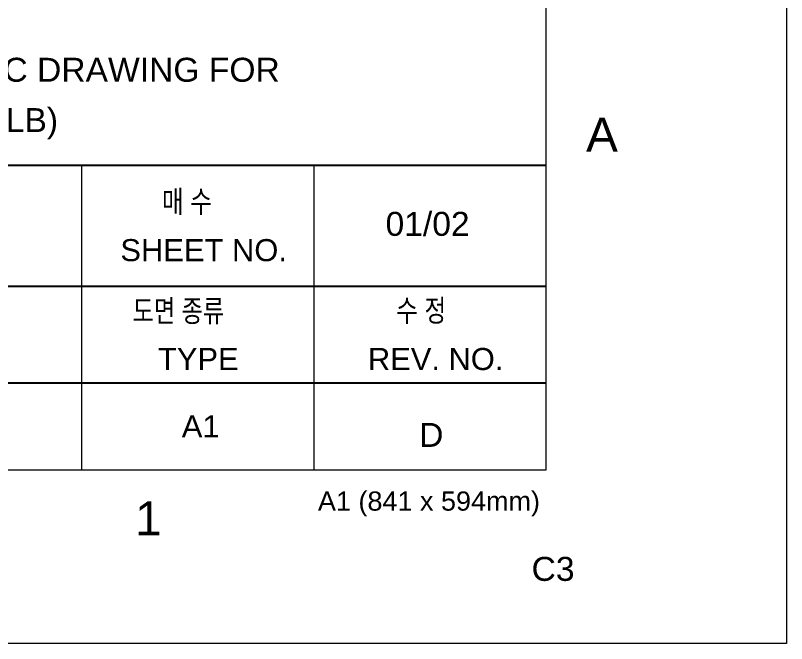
# Model space of a CAD drawing. Header units: inches. Extents: x 952 to 1793, y 0 to 594.
# Drawn here: x 1712.3 to 1792.7, y 0 to 65.5 of the extents above; entities that cross this region are included whole.
import ezdxf
from ezdxf.enums import TextEntityAlignment as Align

# ---------------------------------------------------------------- set-up
doc = ezdxf.new("R2010")
doc.units = ezdxf.units.IN
doc.header["$MEASUREMENT"] = 0
for name, color, linetype in [('BG 0 -1', 7, 'Continuous'), ('BG VPORT', 7, 'Continuous'), ('FRAME', 7, 'Continuous')]:
    doc.layers.add(name, color=color, linetype=linetype)
doc.styles.add('Arial', font='arial.ttf')

msp = doc.modelspace()

# ---------------------------------------------------------------- linework, layer by layer
at = {"layer": 'BG 0 -1', "color": 7, "linetype": 'Continuous', "lineweight": 9}
for p, q in [((1792.688, 594), (1792.688, 0)), ((1767.619, 18.107), (1767.619, 576.746)), ((1719.208, 49.877), (1719.208, 18.107)), ((1743.414, 49.877), (1743.414, 18.107)), ((976.8, 18.107), (1767.619, 18.107)), ((1792.688, 0), (951.688, 0))]:
    msp.add_line(p, q, dxfattribs=at)
at = {"layer": 'BG VPORT', "color": 7, "linetype": 'Continuous', "lineweight": 25}
for p, q in [((1618.352, 49.877), (1767.619, 49.877)), ((1618.352, 37.27), (1767.619, 37.27)), ((1618.352, 27.184), (1767.619, 27.184))]:
    msp.add_line(p, q, dxfattribs=at)

# ---------------------------------------------------------------- texts
at = {"layer": 'BG 0 -1', "color": 7, "style": 'Arial', "width": 1.004063}
msp.add_text('A', height=3.537, dxfattribs=at).set_placement((1771.793, 51.286))
at = {"layer": 'BG 0 -1', "color": 7, "style": 'Arial'}
for s, height, width, p in [('A1 (841 x 594mm)', 2, 1.007335, (1755.41, 14.608)), ('1', 3.537, 1.008516, (1726.173, 13.053))]:
    msp.add_text(s, height=height, dxfattribs=dict(at, width=width)).set_placement(p, align=Align.MIDDLE)
at = {"layer": 'BG VPORT', "color": 7, "style": 'Arial'}
for s, width, p in [('매 수', 0.780824, (1727.584, 44.917)), (' SHEET NO.', 1.00288, (1722.346, 39.859)), ('도면 종류', 0.767495, (1724.518, 33.532)), ('수 정', 0.780824, (1751.995, 33.57)), ('TYPE', 1.001693, (1727.164, 28.518)), (' REV. NO.', 1.000881, (1748.158, 28.513)), ('A1', 1.006087, (1729.641, 21.491))]:
    msp.add_text(s, height=2.3, dxfattribs=dict(at, width=width)).set_placement(p)
at = {"layer": 'FRAME', "color": 2, "style": 'Arial'}
for s, width, p in [('HRSG_PIPING SYSTEM ISOMETRIC DRAWING FOR ', 1.003287, (1653.821, 58.562)), (' HP STEAM_LEFT SIDE (LB) ', 1.003287, (1670.613, 53.317)), ('01/02', 1.002578, (1750.888, 42.5)), ('D', 1.004063, (1754.388, 20.5)), ('C3', 1.004063, (1766.106, 6.535))]:
    msp.add_text(s, height=2.5, dxfattribs=dict(at, width=width)).set_placement(p)

doc.saveas('drawing.dxf')
